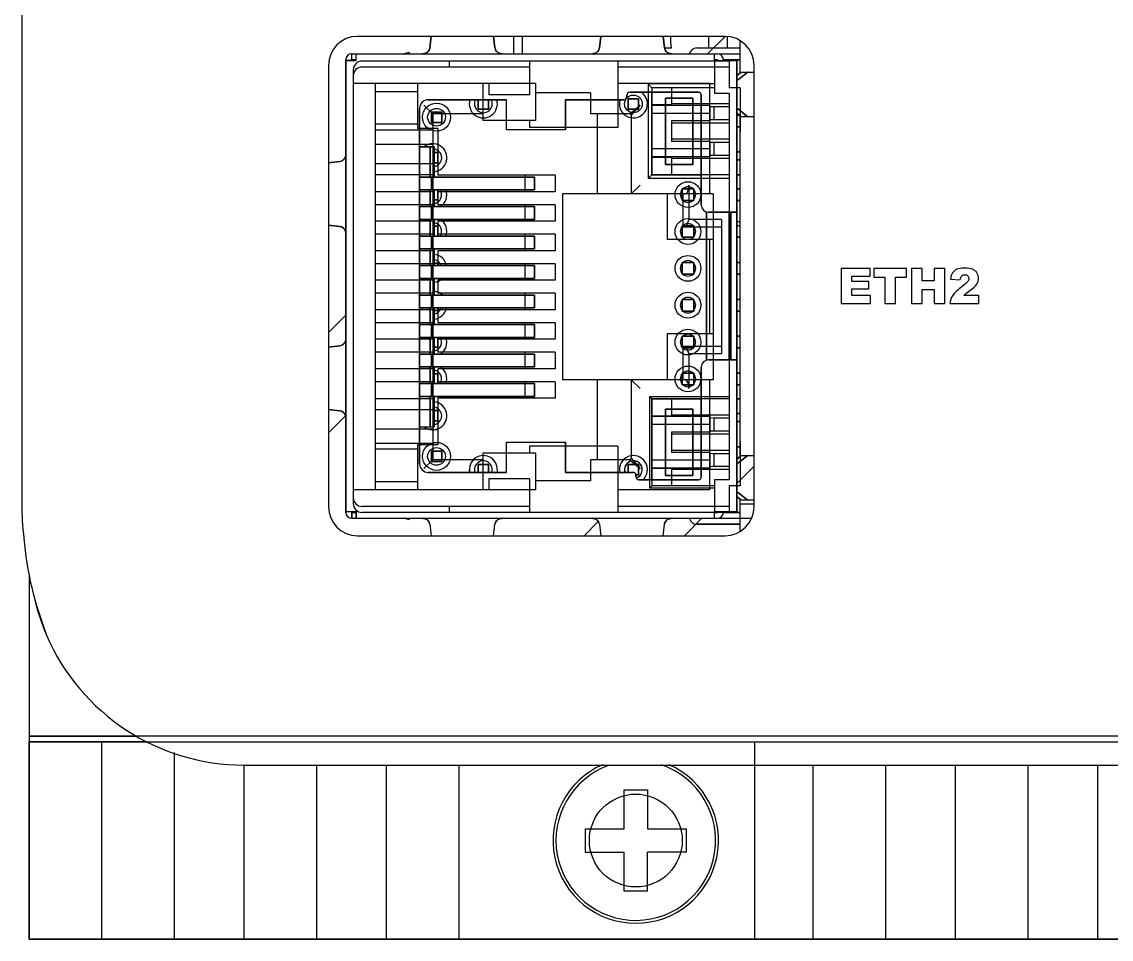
# Model space of a CAD drawing. Header units: inches. Extents: x 0 to 81, y 0 to 130.
# Drawn here: x -0.25 to 37.28, y 0 to 31.6 of the extents above; entities that cross this region are included whole.
import ezdxf

# ---------------------------------------------------------------- set-up
doc = ezdxf.new("R2010")
doc.units = ezdxf.units.IN
doc.header["$LTSCALE"] = 1.21
doc.header["$MEASUREMENT"] = 0
doc.layers.get('0').update_dxf_attribs({"linetype": 'CONTINUOUS'})

msp = doc.modelspace()

# ---------------------------------------------------------------- linework, layer by layer
at = {"linetype": 'Continuous'}
for p, q in [((-0.25, 117.3), (-0.25, 15)), ((23.974, 31.102), (11.312, 31.102)), ((13.804, 30.706), (13.853, 31.103)), ((13.853, 31.103), (13.804, 30.706)), ((15.997, 31.103), (16.046, 30.706)), ((16.046, 30.706), (15.997, 31.103)), ((16.7, 30.502), (16.7, 31.102)), ((17, 30.502), (17, 31.102)), ((19.646, 30.706), (19.695, 31.103)), ((19.695, 31.103), (19.646, 30.706)), ((21.839, 31.103), (21.888, 30.706)), ((21.888, 30.706), (21.839, 31.103)), ((23.374, 30.502), (23.974, 31.102)), ((23.4, 31.1), (23.4, 30.705)), ((24.05, 31.09), (24.05, 30.705)), ((24.5, 29.852), (24.5, 30.942)), ((11.115, 30.273), (11.115, 30.502)), ((11.115, 30.273), (11.115, 30.502)), ((11.115, 30.502), (23.713, 30.502)), ((11.115, 30.502), (23.713, 30.502)), ((11.262, 30.273), (11.262, 30.502)), ((11.262, 30.273), (11.262, 30.502)), ((13.09, 30.548), (12.918, 30.502)), ((12.918, 30.502), (13.09, 30.548)), ((13.09, 30.548), (13.102, 30.502)), ((13.102, 30.502), (13.09, 30.548)), ((13.747, 30.586), (13.781, 30.632)), ((13.781, 30.632), (13.747, 30.586)), ((13.788, 30.646), (13.804, 30.706)), ((13.804, 30.706), (13.788, 30.646)), ((16.046, 30.706), (16.062, 30.647)), ((16.103, 30.586), (16.069, 30.632)), ((16.07, 30.632), (16.103, 30.586)), ((19.589, 30.586), (19.623, 30.632)), ((19.623, 30.632), (19.589, 30.586)), ((19.63, 30.646), (19.646, 30.706)), ((19.646, 30.706), (19.63, 30.646)), ((21.888, 30.706), (21.904, 30.647)), ((22.114, 30.7), (21.89, 30.7)), ((21.945, 30.586), (21.911, 30.632)), ((21.912, 30.632), (21.945, 30.586)), ((22.997, 30.705), (24.5, 30.705)), ((22.997, 30.705), (24.5, 30.705)), ((23.612, 30.273), (23.612, 30.502)), ((23.612, 30.273), (23.612, 30.502)), ((23.759, 30.502), (24.5, 30.502)), ((23.759, 30.502), (24.5, 30.502)), ((10.312, 30.102), (10.312, 14.9)), ((10.912, 30.299), (10.912, 14.703)), ((10.912, 14.703), (10.912, 30.299)), ((11.262, 30.273), (10.912, 30.273)), ((10.912, 30.273), (11.262, 30.273)), ((11.262, 30.299), (11.115, 30.299)), ((11.115, 30.299), (11.262, 30.299)), ((11.222, 30.273), (11.224, 30.299)), ((11.224, 30.299), (11.222, 30.273)), ((11.23, 30.286), (11.222, 30.273)), ((24.119, 30.249), (11.47, 30.249)), ((17.236, 30.046), (11.47, 30.046)), ((14.467, 30.249), (14.467, 30.046)), ((17.236, 30.249), (17.236, 29.093)), ((20.284, 30.249), (20.284, 27.963)), ((24.119, 30.046), (20.284, 30.046)), ((23.611, 30.249), (23.611, 29.131)), ((23.713, 30.299), (23.612, 30.299)), ((23.612, 30.299), (23.713, 30.299)), ((23.612, 30.273), (24.374, 30.273)), ((23.612, 30.273), (24.374, 30.273)), ((23.713, 30.299), (23.713, 30.273)), ((23.713, 30.273), (23.713, 30.299)), ((23.917, 30.299), (23.917, 30.273)), ((23.917, 30.273), (23.917, 30.299)), ((24.5, 30.299), (23.917, 30.299)), ((23.917, 30.299), (24.5, 30.299)), ((24.05, 30.299), (24.05, 30.273)), ((24.119, 30.249), (24.119, 29.334)), ((24.374, 30.273), (24.374, 14.729)), ((24.374, 14.729), (24.374, 30.273)), ((24.974, 14.9), (24.974, 30.102)), ((11.165, 29.944), (11.165, 15.009)), ((24.504, 29.852), (24.374, 29.75)), ((24.374, 29.75), (24.504, 29.852)), ((24.381, 29.637), (24.377, 29.651)), ((24.728, 29.852), (24.432, 29.621)), ((24.432, 29.621), (24.728, 29.852)), ((24.545, 29.867), (24.96, 29.867)), ((24.545, 29.867), (24.96, 29.867)), ((17.439, 29.474), (11.165, 29.474)), ((11.927, 29.474), (11.927, 15.479)), ((13.375, 29.474), (13.375, 27.925)), ((15.635, 29.474), (15.635, 28.204)), ((15.839, 29.474), (15.839, 29.093)), ((17.439, 29.474), (17.439, 28.204)), ((23.433, 29.474), (20.284, 29.474)), ((21.321, 29.462), (21.321, 26.211)), ((21.321, 29.462), (21.448, 29.335)), ((23.611, 29.462), (21.321, 29.462)), ((21.448, 29.335), (21.448, 26.338)), ((23.611, 29.335), (21.448, 29.335)), ((22.134, 29.335), (22.134, 28.74)), ((23.433, 29.474), (23.433, 25.677)), ((24.5, 29.334), (24.119, 29.334)), ((24.393, 29.62), (24.381, 29.637)), ((24.393, 29.621), (24.432, 29.621)), ((24.406, 29.614), (24.393, 29.62)), ((24.393, 29.62), (24.406, 29.614)), ((24.412, 29.613), (24.406, 29.614)), ((24.406, 29.614), (24.412, 29.613)), ((24.432, 29.621), (24.412, 29.613)), ((24.412, 29.613), (24.419, 29.614)), ((24.419, 29.614), (24.432, 29.621)), ((24.5, 29.334), (24.5, 27.81)), ((13.375, 29.195), (11.927, 29.195)), ((16.449, 28.921), (13.752, 28.921)), ((13.752, 28.921), (16.449, 28.921)), ((15.47, 28.921), (15.47, 28.598)), ((15.47, 28.598), (15.47, 28.921)), ((15.826, 28.921), (15.826, 28.598)), ((15.826, 28.598), (15.826, 28.921)), ((17.236, 29.093), (15.839, 29.093)), ((16.449, 27.883), (16.449, 28.921)), ((16.449, 27.883), (16.449, 28.921)), ((19.344, 29.157), (17.439, 29.157)), ((18.481, 28.921), (18.481, 27.883)), ((18.481, 27.883), (18.481, 28.921)), ((20.489, 28.921), (18.481, 28.921)), ((18.481, 28.921), (20.489, 28.921)), ((19.344, 29.157), (19.344, 28.433)), ((20.589, 29.075), (20.589, 29.021)), ((20.589, 29.021), (20.589, 29.075)), ((20.639, 28.953), (20.639, 28.598)), ((20.639, 28.598), (20.639, 28.953)), ((20.995, 28.953), (20.639, 28.953)), ((20.639, 28.953), (20.995, 28.953)), ((23.055, 29.175), (20.689, 29.175)), ((20.689, 29.175), (23.055, 29.175)), ((20.995, 28.953), (20.995, 28.598)), ((20.995, 28.598), (20.995, 28.953)), ((21.448, 29.175), (21.448, 26.336)), ((21.448, 26.336), (21.448, 29.175)), ((21.928, 28.979), (21.928, 26.693)), ((21.928, 26.693), (21.928, 28.979)), ((22.868, 28.979), (21.928, 28.979)), ((21.928, 28.979), (22.868, 28.979)), ((22.868, 28.979), (22.868, 26.693)), ((22.868, 26.693), (22.868, 28.979)), ((23.155, 29.075), (23.155, 25.295)), ((23.155, 25.295), (23.155, 29.075)), ((24.119, 29.131), (23.611, 29.131)), ((24.119, 29.131), (24.119, 15.822)), ((13.452, 28.621), (13.452, 16.381)), ((13.452, 16.381), (13.452, 28.621)), ((13.603, 28.737), (13.908, 28.433)), ((13.908, 28.433), (13.603, 28.737)), ((15.826, 28.598), (15.47, 28.598)), ((15.47, 28.598), (15.826, 28.598)), ((20.995, 28.598), (20.639, 28.598)), ((20.639, 28.598), (20.995, 28.598)), ((20.69, 28.433), (21.046, 28.737)), ((20.741, 28.382), (21.046, 28.737)), ((20.741, 28.382), (21.046, 28.737)), ((22.134, 28.74), (21.448, 28.74)), ((23.455, 28.726), (21.448, 28.726)), ((24.119, 28.776), (22.134, 28.776)), ((23.455, 28.726), (23.455, 28.191)), ((23.582, 28.671), (23.455, 28.676)), ((23.582, 28.671), (23.582, 28.226)), ((24.119, 28.671), (23.582, 28.671)), ((24.379, 28.566), (24.377, 28.559)), ((24.393, 28.59), (24.379, 28.569)), ((24.393, 28.59), (24.406, 28.596)), ((24.406, 28.596), (24.393, 28.59)), ((24.432, 28.589), (24.393, 28.589)), ((24.406, 28.596), (24.412, 28.597)), ((24.412, 28.597), (24.406, 28.596)), ((24.412, 28.597), (24.419, 28.596)), ((24.432, 28.589), (24.412, 28.597)), ((24.419, 28.596), (24.432, 28.589)), ((24.728, 28.358), (24.432, 28.589)), ((24.432, 28.589), (24.728, 28.358)), ((13.857, 28.496), (13.857, 28.141)), ((13.857, 28.141), (13.857, 28.496)), ((14.213, 28.496), (13.857, 28.496)), ((13.857, 28.496), (14.213, 28.496)), ((13.908, 28.433), (13.908, 16.52)), ((15.635, 28.433), (13.908, 28.433)), ((14.213, 28.496), (14.213, 28.141)), ((14.213, 28.141), (14.213, 28.496)), ((17.439, 28.204), (15.635, 28.204)), ((17.236, 28.204), (17.236, 27.963)), ((20.69, 28.433), (19.344, 28.433)), ((19.572, 28.433), (19.572, 25.677)), ((20.739, 28.395), (20.734, 28.407)), ((20.741, 28.382), (20.741, 25.677)), ((23.455, 28.449), (21.448, 28.449)), ((22.134, 28.191), (22.134, 27.482)), ((23.455, 28.191), (22.134, 28.191)), ((23.582, 28.226), (23.455, 28.222)), ((24.119, 28.226), (23.582, 28.226)), ((24.374, 28.46), (24.504, 28.358)), ((24.504, 28.358), (24.374, 28.46)), ((24.374, 28.393), (24.46, 28.393)), ((24.462, 28.391), (24.374, 28.391)), ((24.5, 16.644), (24.5, 28.343)), ((24.545, 28.343), (24.96, 28.343)), ((24.545, 28.343), (24.96, 28.343)), ((13.375, 28.075), (11.927, 28.075)), ((13.908, 27.876), (11.927, 27.876)), ((14.086, 27.925), (13.375, 27.925)), ((14.213, 28.141), (13.857, 28.141)), ((13.857, 28.141), (14.213, 28.141)), ((14.086, 27.925), (14.086, 26.318)), ((18.481, 27.883), (16.449, 27.883)), ((18.481, 27.883), (16.449, 27.883)), ((20.284, 27.963), (17.236, 27.963)), ((24.119, 28.116), (22.134, 28.116)), ((24.5, 27.991), (24.374, 27.991)), ((24.374, 27.991), (24.5, 27.991)), ((24.119, 27.557), (22.134, 27.557)), ((23.455, 27.482), (22.134, 27.482)), ((23.455, 27.482), (23.455, 26.947)), ((23.582, 27.446), (23.455, 27.451)), ((23.582, 27.446), (23.582, 27.002)), ((24.119, 27.446), (23.582, 27.446)), ((13.908, 27.379), (11.927, 27.379)), ((13.959, 27.302), (13.452, 27.302)), ((13.452, 27.302), (13.959, 27.302)), ((13.812, 27.302), (13.812, 26.255)), ((13.812, 26.255), (13.812, 27.302)), ((13.959, 27.302), (13.959, 26.255)), ((13.959, 26.255), (13.959, 27.302)), ((14.086, 27.099), (13.959, 27.099)), ((13.959, 27.099), (14.086, 27.099)), ((14.086, 27.099), (14.086, 26.744)), ((14.086, 26.744), (14.086, 27.099)), ((23.455, 27.224), (21.448, 27.224)), ((24.374, 27.123), (24.5, 27.123)), ((24.5, 27.121), (24.374, 27.121)), ((10.305, 26.748), (10.708, 26.797)), ((10.708, 26.797), (10.767, 26.813)), ((10.782, 26.821), (10.828, 26.854)), ((10.828, 26.854), (10.782, 26.82)), ((13.908, 26.713), (11.927, 26.713)), ((14.086, 26.744), (13.959, 26.744)), ((13.959, 26.744), (14.086, 26.744)), ((23.455, 26.947), (21.448, 26.947)), ((22.134, 26.932), (21.448, 26.932)), ((22.868, 26.693), (21.928, 26.693)), ((21.928, 26.693), (22.868, 26.693)), ((22.134, 26.932), (22.134, 26.338)), ((24.119, 26.897), (22.134, 26.897)), ((23.582, 27.002), (23.455, 26.997)), ((24.119, 27.002), (23.582, 27.002)), ((24.5, 26.844), (24.374, 26.844)), ((24.374, 26.844), (24.5, 26.844)), ((13.908, 26.332), (11.927, 26.332)), ((18.125, 26.318), (14.086, 26.318)), ((17.083, 26.318), (17.083, 25.747)), ((18.125, 26.318), (18.125, 25.747)), ((21.448, 26.338), (21.321, 26.211)), ((24.119, 26.338), (21.448, 26.338)), ((23.155, 26.336), (21.448, 26.336)), ((21.448, 26.336), (23.155, 26.336)), ((24.5, 26.336), (24.374, 26.336)), ((24.374, 26.336), (24.5, 26.336)), ((13.857, 26.255), (13.452, 26.255)), ((13.452, 26.255), (17.415, 26.255)), ((13.857, 26.255), (13.857, 25.81)), ((13.857, 25.81), (13.857, 26.255)), ((17.415, 26.255), (13.86, 26.255)), ((17.415, 26.255), (17.415, 25.81)), ((17.415, 25.81), (17.415, 26.255)), ((21.046, 25.982), (20.741, 25.677)), ((20.741, 25.677), (21.046, 25.982)), ((24.119, 26.211), (21.321, 26.211)), ((22.724, 25.982), (22.724, 24.788)), ((13.908, 25.747), (11.927, 25.747)), ((13.857, 25.81), (13.452, 25.81)), ((13.452, 25.81), (17.415, 25.81)), ((13.812, 25.81), (13.812, 25.239)), ((13.812, 25.239), (13.812, 25.81)), ((17.415, 25.81), (13.86, 25.81)), ((13.959, 25.81), (13.959, 25.239)), ((13.959, 25.239), (13.959, 25.81)), ((14.086, 25.81), (14.086, 25.474)), ((14.086, 25.474), (14.086, 25.81)), ((14.086, 25.747), (14.086, 25.302)), ((18.125, 25.747), (14.086, 25.747)), ((18.379, 25.677), (18.379, 19.276)), ((23.56, 25.677), (18.379, 25.677)), ((21.985, 25.677), (21.985, 24.102)), ((22.497, 25.851), (22.497, 25.451)), ((22.497, 25.451), (22.497, 25.851)), ((22.897, 25.851), (22.497, 25.851)), ((22.497, 25.851), (22.897, 25.851)), ((22.519, 25.677), (22.519, 24.534)), ((22.897, 25.851), (22.897, 25.451)), ((22.897, 25.451), (22.897, 25.851)), ((23.56, 25.677), (23.56, 19.276)), ((24.374, 25.853), (24.5, 25.853)), ((24.5, 25.851), (24.374, 25.851)), ((13.908, 25.302), (11.927, 25.302)), ((13.857, 25.239), (13.452, 25.239)), ((13.452, 25.239), (17.415, 25.239)), ((13.857, 25.239), (13.857, 24.794)), ((13.857, 24.794), (13.857, 25.239)), ((17.415, 25.239), (13.86, 25.239)), ((14.086, 25.474), (13.959, 25.474)), ((13.959, 25.474), (14.086, 25.474)), ((18.125, 25.302), (14.086, 25.302)), ((17.083, 25.302), (17.083, 24.731)), ((17.415, 25.239), (17.415, 24.794)), ((17.415, 24.794), (17.415, 25.239)), ((18.125, 25.302), (18.125, 24.731)), ((22.897, 25.451), (22.497, 25.451)), ((22.497, 25.451), (22.897, 25.451)), ((24.5, 25.451), (24.374, 25.451)), ((24.374, 25.451), (24.5, 25.451)), ((13.857, 24.794), (13.452, 24.794)), ((13.452, 24.794), (17.415, 24.794)), ((13.812, 24.794), (13.812, 24.223)), ((13.812, 24.223), (13.812, 24.794)), ((17.415, 24.794), (13.86, 24.794)), ((13.959, 24.794), (13.959, 24.223)), ((13.959, 24.223), (13.959, 24.794)), ((22.724, 24.788), (22.621, 24.534)), ((23.852, 24.788), (22.724, 24.788)), ((23.332, 25.053), (23.332, 19.949)), ((23.332, 19.949), (23.332, 25.053)), ((24.374, 25.041), (23.409, 25.041)), ((23.409, 25.041), (24.374, 25.041)), ((23.852, 24.788), (23.852, 20.165)), ((24.119, 25.041), (24.119, 19.961)), ((24.119, 19.961), (24.119, 25.041)), ((24.171, 25.041), (24.171, 19.961)), ((24.171, 19.961), (24.171, 25.041)), ((10.708, 24.555), (10.305, 24.604)), ((10.767, 24.539), (10.708, 24.555)), ((10.708, 24.555), (10.767, 24.539)), ((10.828, 24.498), (10.781, 24.532)), ((10.782, 24.532), (10.828, 24.498)), ((13.908, 24.731), (11.927, 24.731)), ((14.086, 24.559), (13.959, 24.559)), ((13.959, 24.559), (14.086, 24.559)), ((14.086, 24.731), (14.086, 24.286)), ((18.125, 24.731), (14.086, 24.731)), ((14.086, 24.559), (14.086, 24.223)), ((14.086, 24.223), (14.086, 24.559)), ((22.497, 24.581), (22.497, 24.181)), ((22.497, 24.181), (22.497, 24.581)), ((22.897, 24.581), (22.497, 24.581)), ((22.497, 24.581), (22.897, 24.581)), ((23.852, 24.534), (22.519, 24.534)), ((22.897, 24.581), (22.897, 24.181)), ((22.897, 24.181), (22.897, 24.581)), ((24.171, 24.71), (24.119, 24.71)), ((24.119, 24.583), (24.171, 24.583)), ((24.171, 24.581), (24.119, 24.581)), ((24.5, 24.71), (24.374, 24.71)), ((24.374, 24.583), (24.5, 24.583)), ((24.5, 24.581), (24.374, 24.581)), ((13.908, 24.286), (11.927, 24.286)), ((13.857, 24.223), (13.452, 24.223)), ((13.452, 24.223), (17.415, 24.223)), ((13.857, 24.223), (13.857, 23.778)), ((13.857, 23.778), (13.857, 24.223)), ((17.415, 24.223), (13.86, 24.223)), ((18.125, 24.286), (14.086, 24.286)), ((17.083, 24.286), (17.083, 23.715)), ((17.415, 24.223), (17.415, 23.778)), ((17.415, 23.778), (17.415, 24.223)), ((18.125, 24.286), (18.125, 23.715)), ((23.56, 24.102), (21.985, 24.102)), ((22.897, 24.181), (22.497, 24.181)), ((22.497, 24.181), (22.897, 24.181)), ((23.433, 24.102), (23.433, 20.851)), ((24.171, 24.181), (24.119, 24.181)), ((24.119, 24.181), (24.171, 24.181)), ((24.5, 24.181), (24.374, 24.181)), ((24.374, 24.181), (24.5, 24.181)), ((13.908, 23.715), (11.927, 23.715)), ((13.857, 23.778), (13.452, 23.778)), ((13.452, 23.778), (17.415, 23.778)), ((13.812, 23.778), (13.812, 23.207)), ((13.812, 23.207), (13.812, 23.778)), ((17.415, 23.778), (13.86, 23.778)), ((13.959, 23.778), (13.959, 23.207)), ((13.959, 23.207), (13.959, 23.778)), ((14.086, 23.715), (14.086, 23.27)), ((18.125, 23.715), (14.086, 23.715)), ((13.908, 23.27), (11.927, 23.27)), ((14.086, 23.289), (13.959, 23.289)), ((13.959, 23.289), (14.086, 23.289)), ((14.086, 23.289), (14.086, 23.207)), ((14.086, 23.207), (14.086, 23.289)), ((18.125, 23.27), (14.086, 23.27)), ((17.083, 23.27), (17.083, 22.699)), ((18.125, 23.27), (18.125, 22.699)), ((22.497, 23.311), (22.497, 22.911)), ((22.497, 22.911), (22.497, 23.311)), ((22.897, 23.311), (22.497, 23.311)), ((22.497, 23.311), (22.897, 23.311)), ((22.897, 23.311), (22.897, 22.911)), ((22.897, 22.911), (22.897, 23.311)), ((24.119, 23.313), (24.171, 23.313)), ((24.171, 23.311), (24.119, 23.311)), ((24.374, 23.313), (24.5, 23.313)), ((24.5, 23.311), (24.374, 23.311)), ((13.857, 23.207), (13.452, 23.207)), ((13.452, 23.207), (17.415, 23.207)), ((13.857, 23.207), (13.857, 22.762)), ((13.857, 22.762), (13.857, 23.207)), ((17.415, 23.207), (13.86, 23.207)), ((17.415, 23.207), (17.415, 22.762)), ((17.415, 22.762), (17.415, 23.207)), ((22.897, 22.911), (22.497, 22.911)), ((22.497, 22.911), (22.897, 22.911)), ((24.171, 22.911), (24.119, 22.911)), ((24.119, 22.911), (24.171, 22.911)), ((24.5, 22.911), (24.374, 22.911)), ((24.374, 22.911), (24.5, 22.911)), ((27.974, 23.101), (27.974, 21.901)), ((28.968, 23.101), (27.974, 23.101)), ((28.968, 22.845), (28.968, 23.101)), ((29.101, 23.101), (29.101, 22.805)), ((30.228, 23.101), (29.101, 23.101)), ((30.228, 22.805), (30.228, 23.101)), ((30.398, 23.101), (30.398, 21.901)), ((30.769, 23.101), (30.398, 23.101)), ((30.769, 22.681), (30.769, 23.101)), ((31.174, 23.101), (31.174, 22.681)), ((31.546, 23.101), (31.174, 23.101)), ((31.546, 21.901), (31.546, 23.101)), ((13.908, 22.699), (11.927, 22.699)), ((13.857, 22.762), (13.452, 22.762)), ((13.452, 22.762), (17.415, 22.762)), ((13.812, 22.762), (13.812, 22.191)), ((13.812, 22.191), (13.812, 22.762)), ((17.415, 22.762), (13.86, 22.762)), ((13.959, 22.762), (13.959, 22.191)), ((13.959, 22.191), (13.959, 22.762)), ((14.086, 22.699), (14.086, 22.254)), ((18.125, 22.699), (14.086, 22.699)), ((28.346, 22.654), (28.346, 22.845)), ((28.346, 22.845), (28.968, 22.845)), ((28.923, 22.654), (28.346, 22.654)), ((28.923, 22.409), (28.923, 22.654)), ((29.101, 22.805), (29.479, 22.805)), ((29.479, 22.805), (29.479, 21.901)), ((29.85, 21.901), (29.85, 22.805)), ((29.85, 22.805), (30.228, 22.805)), ((31.174, 22.681), (30.769, 22.681)), ((31.739, 22.738), (32.072, 22.711)), ((13.908, 22.254), (11.927, 22.254)), ((13.857, 22.191), (13.452, 22.191)), ((13.452, 22.191), (17.415, 22.191)), ((13.857, 22.191), (13.857, 21.746)), ((13.857, 21.746), (13.857, 22.191)), ((17.415, 22.191), (13.86, 22.191)), ((18.125, 22.254), (14.086, 22.254)), ((17.083, 22.254), (17.083, 21.683)), ((17.415, 22.191), (17.415, 21.746)), ((17.415, 21.746), (17.415, 22.191)), ((18.125, 22.254), (18.125, 21.683)), ((28.346, 22.173), (28.346, 22.409)), ((28.346, 22.409), (28.923, 22.409)), ((28.986, 22.173), (28.346, 22.173)), ((28.986, 21.901), (28.986, 22.173)), ((30.769, 21.901), (30.769, 22.386)), ((30.769, 22.386), (31.174, 22.386)), ((31.174, 22.386), (31.174, 21.901)), ((32.194, 22.173), (32.273, 22.245)), ((32.714, 22.173), (32.194, 22.173)), ((32.273, 22.245), (32.408, 22.343)), ((32.714, 21.901), (32.714, 22.173)), ((22.497, 22.041), (22.497, 21.641)), ((22.497, 21.641), (22.497, 22.041)), ((22.897, 22.041), (22.497, 22.041)), ((22.497, 22.041), (22.897, 22.041)), ((22.897, 22.041), (22.897, 21.641)), ((22.897, 21.641), (22.897, 22.041)), ((24.119, 22.043), (24.171, 22.043)), ((24.171, 22.041), (24.119, 22.041)), ((24.374, 22.043), (24.5, 22.043)), ((24.5, 22.041), (24.374, 22.041)), ((27.974, 21.901), (28.986, 21.901)), ((29.479, 21.901), (29.85, 21.901)), ((30.398, 21.901), (30.769, 21.901)), ((31.174, 21.901), (31.546, 21.901)), ((31.714, 21.901), (32.714, 21.901)), ((10.312, 20.901), (10.912, 21.501)), ((13.908, 21.683), (11.927, 21.683)), ((13.857, 21.746), (13.452, 21.746)), ((13.452, 21.746), (17.415, 21.746)), ((13.812, 21.746), (13.812, 21.175)), ((13.812, 21.175), (13.812, 21.746)), ((17.415, 21.746), (13.86, 21.746)), ((13.959, 21.746), (13.959, 21.175)), ((13.959, 21.175), (13.959, 21.746)), ((14.086, 21.664), (13.959, 21.664)), ((13.959, 21.664), (14.086, 21.664)), ((14.086, 21.746), (14.086, 21.664)), ((14.086, 21.664), (14.086, 21.746)), ((14.086, 21.683), (14.086, 21.238)), ((18.125, 21.683), (14.086, 21.683)), ((22.897, 21.641), (22.497, 21.641)), ((22.497, 21.641), (22.897, 21.641)), ((24.171, 21.641), (24.119, 21.641)), ((24.119, 21.641), (24.171, 21.641)), ((24.5, 21.641), (24.374, 21.641)), ((24.374, 21.641), (24.5, 21.641)), ((13.908, 21.238), (11.927, 21.238)), ((13.857, 21.175), (13.452, 21.175)), ((13.452, 21.175), (17.415, 21.175)), ((13.857, 21.175), (13.857, 20.73)), ((13.857, 20.73), (13.857, 21.175)), ((17.415, 21.175), (13.86, 21.175)), ((18.125, 21.238), (14.086, 21.238)), ((17.083, 21.238), (17.083, 20.667)), ((17.415, 21.175), (17.415, 20.73)), ((17.415, 20.73), (17.415, 21.175)), ((18.125, 21.238), (18.125, 20.667)), ((13.908, 20.667), (11.927, 20.667)), ((13.857, 20.73), (13.452, 20.73)), ((13.452, 20.73), (17.415, 20.73)), ((13.812, 20.73), (13.812, 20.159)), ((13.812, 20.159), (13.812, 20.73)), ((17.415, 20.73), (13.86, 20.73)), ((13.959, 20.73), (13.959, 20.159)), ((13.959, 20.159), (13.959, 20.73)), ((14.086, 20.73), (14.086, 20.394)), ((14.086, 20.394), (14.086, 20.73)), ((14.086, 20.667), (14.086, 20.222)), ((18.125, 20.667), (14.086, 20.667)), ((21.985, 20.851), (21.985, 19.276)), ((23.56, 20.851), (21.985, 20.851)), ((22.497, 20.771), (22.497, 20.371)), ((22.497, 20.371), (22.497, 20.771)), ((22.897, 20.771), (22.497, 20.771)), ((22.497, 20.771), (22.897, 20.771)), ((22.897, 20.771), (22.897, 20.371)), ((22.897, 20.371), (22.897, 20.771)), ((24.119, 20.773), (24.171, 20.773)), ((24.171, 20.771), (24.119, 20.771)), ((24.374, 20.773), (24.5, 20.773)), ((24.5, 20.771), (24.374, 20.771)), ((10.305, 20.398), (10.708, 20.447)), ((10.708, 20.447), (10.767, 20.463)), ((10.782, 20.471), (10.828, 20.504)), ((10.828, 20.504), (10.782, 20.47)), ((14.086, 20.394), (13.959, 20.394)), ((13.959, 20.394), (14.086, 20.394)), ((22.897, 20.371), (22.497, 20.371)), ((22.497, 20.371), (22.897, 20.371)), ((22.519, 20.419), (22.519, 19.276)), ((23.852, 20.419), (22.519, 20.419)), ((22.621, 20.419), (22.724, 20.165)), ((24.171, 20.371), (24.119, 20.371)), ((24.119, 20.371), (24.171, 20.371)), ((24.5, 20.371), (24.374, 20.371)), ((24.374, 20.371), (24.5, 20.371)), ((13.908, 20.222), (11.927, 20.222)), ((13.857, 20.159), (13.452, 20.159)), ((13.452, 20.159), (17.415, 20.159)), ((13.857, 20.159), (13.857, 19.714)), ((13.857, 19.714), (13.857, 20.159)), ((17.415, 20.159), (13.86, 20.159)), ((18.125, 20.222), (14.086, 20.222)), ((17.083, 20.222), (17.083, 19.651)), ((17.415, 20.159), (17.415, 19.714)), ((17.415, 19.714), (17.415, 20.159)), ((18.125, 20.222), (18.125, 19.651)), ((22.724, 20.165), (22.724, 18.971)), ((23.852, 20.165), (22.724, 20.165)), ((24.374, 19.961), (23.409, 19.961)), ((23.409, 19.961), (24.374, 19.961)), ((13.908, 19.651), (11.927, 19.651)), ((13.857, 19.714), (13.452, 19.714)), ((13.452, 19.714), (17.415, 19.714)), ((13.812, 19.714), (13.812, 19.143)), ((13.812, 19.143), (13.812, 19.714)), ((17.415, 19.714), (13.86, 19.714)), ((13.959, 19.714), (13.959, 19.143)), ((13.959, 19.143), (13.959, 19.714)), ((14.086, 19.651), (14.086, 19.206)), ((18.125, 19.651), (14.086, 19.651)), ((23.155, 19.707), (23.155, 15.927)), ((23.155, 15.927), (23.155, 19.707)), ((13.908, 19.206), (11.927, 19.206)), ((13.857, 19.143), (13.452, 19.143)), ((13.452, 19.143), (17.415, 19.143)), ((13.857, 19.143), (13.857, 18.698)), ((13.857, 18.698), (13.857, 19.143)), ((17.415, 19.143), (13.86, 19.143)), ((14.086, 19.479), (13.959, 19.479)), ((13.959, 19.479), (14.086, 19.479)), ((14.086, 19.479), (14.086, 19.143)), ((14.086, 19.143), (14.086, 19.479)), ((18.125, 19.206), (14.086, 19.206)), ((17.083, 19.206), (17.083, 18.635)), ((17.415, 19.143), (17.415, 18.698)), ((17.415, 18.698), (17.415, 19.143)), ((18.125, 19.206), (18.125, 18.635)), ((23.56, 19.276), (18.379, 19.276)), ((19.572, 19.276), (19.572, 16.52)), ((20.741, 19.276), (20.741, 16.571)), ((21.046, 18.971), (20.741, 19.276)), ((20.741, 19.276), (21.046, 18.971)), ((22.497, 19.501), (22.497, 19.101)), ((22.497, 19.101), (22.497, 19.501)), ((22.897, 19.501), (22.497, 19.501)), ((22.497, 19.501), (22.897, 19.501)), ((22.897, 19.501), (22.897, 19.101)), ((22.897, 19.101), (22.897, 19.501)), ((23.433, 19.276), (23.433, 15.479)), ((24.374, 19.503), (24.5, 19.503)), ((24.5, 19.501), (24.374, 19.501)), ((22.897, 19.101), (22.497, 19.101)), ((22.497, 19.101), (22.897, 19.101)), ((24.5, 19.101), (24.374, 19.101)), ((24.374, 19.101), (24.5, 19.101)), ((13.908, 18.62), (11.927, 18.62)), ((13.857, 18.698), (13.452, 18.698)), ((13.452, 18.698), (17.415, 18.698)), ((13.812, 18.698), (13.812, 17.65)), ((13.812, 17.65), (13.812, 18.698)), ((17.415, 18.698), (13.86, 18.698)), ((13.959, 18.698), (13.959, 17.65)), ((13.959, 17.65), (13.959, 18.698)), ((14.086, 18.635), (14.086, 17.028)), ((18.125, 18.635), (14.086, 18.635)), ((21.375, 18.688), (21.375, 15.544)), ((21.375, 18.688), (21.448, 18.615)), ((24.119, 18.688), (21.375, 18.688)), ((21.448, 18.616), (21.448, 15.827)), ((21.448, 15.827), (21.448, 18.616)), ((23.155, 18.616), (21.448, 18.616)), ((21.448, 18.616), (23.155, 18.616)), ((21.448, 18.615), (21.448, 15.618)), ((24.119, 18.615), (21.448, 18.615)), ((22.134, 18.615), (22.134, 18.02)), ((24.5, 18.616), (24.374, 18.616)), ((24.374, 18.616), (24.5, 18.616)), ((10.708, 18.205), (10.305, 18.254)), ((10.312, 17.44), (10.893, 18.021)), ((10.767, 18.189), (10.708, 18.205)), ((10.708, 18.205), (10.767, 18.189)), ((10.828, 18.148), (10.781, 18.182)), ((10.782, 18.182), (10.828, 18.148)), ((13.908, 18.239), (11.927, 18.239)), ((14.086, 18.209), (13.959, 18.209)), ((13.959, 18.209), (14.086, 18.209)), ((14.086, 18.209), (14.086, 17.854)), ((14.086, 17.854), (14.086, 18.209)), ((22.134, 18.02), (21.448, 18.02)), ((21.928, 18.259), (21.928, 15.973)), ((21.928, 15.973), (21.928, 18.259)), ((22.868, 18.259), (21.928, 18.259)), ((21.928, 18.259), (22.868, 18.259)), ((24.119, 18.056), (22.134, 18.056)), ((22.868, 18.259), (22.868, 15.973)), ((22.868, 15.973), (22.868, 18.259)), ((24.5, 18.108), (24.374, 18.108)), ((24.374, 18.108), (24.5, 18.108)), ((13.452, 17.65), (13.959, 17.65)), ((13.452, 17.65), (13.959, 17.65)), ((14.086, 17.854), (13.959, 17.854)), ((13.959, 17.854), (14.086, 17.854)), ((23.455, 18.006), (21.448, 18.006)), ((23.455, 17.729), (21.448, 17.729)), ((23.455, 18.006), (23.455, 17.471)), ((23.582, 17.951), (23.455, 17.956)), ((23.582, 17.951), (23.582, 17.506)), ((24.119, 17.951), (23.582, 17.951)), ((24.5, 17.831), (24.374, 17.831)), ((24.374, 17.831), (24.5, 17.831)), ((13.908, 17.574), (11.927, 17.574)), ((22.134, 17.471), (22.134, 16.762)), ((23.455, 17.471), (22.134, 17.471)), ((24.119, 17.396), (22.134, 17.396)), ((23.582, 17.506), (23.455, 17.502)), ((24.119, 17.506), (23.582, 17.506)), ((13.908, 17.077), (11.927, 17.077)), ((13.375, 17.028), (13.375, 15.479)), ((14.086, 17.028), (13.375, 17.028)), ((16.449, 16.081), (16.449, 17.119)), ((16.449, 16.081), (16.449, 17.119)), ((16.449, 17.119), (18.481, 17.119)), ((16.449, 17.119), (18.481, 17.119)), ((17.236, 16.99), (17.236, 16.749)), ((20.284, 16.99), (17.236, 16.99)), ((18.481, 17.119), (18.481, 16.081)), ((18.481, 16.081), (18.481, 17.119)), ((20.284, 16.99), (20.284, 14.704)), ((24.374, 16.963), (24.5, 16.963)), ((24.5, 16.961), (24.374, 16.961)), ((24.5, 17.142), (24.5, 15.618)), ((13.375, 16.878), (11.927, 16.878)), ((13.603, 16.215), (13.908, 16.52)), ((13.908, 16.52), (13.603, 16.215)), ((13.857, 16.812), (13.857, 16.457)), ((13.857, 16.457), (13.857, 16.812)), ((14.213, 16.812), (13.857, 16.812)), ((13.857, 16.812), (14.213, 16.812)), ((15.635, 16.52), (13.908, 16.52)), ((14.213, 16.812), (14.213, 16.457)), ((14.213, 16.457), (14.213, 16.812)), ((15.635, 16.749), (15.635, 15.479)), ((17.439, 16.749), (15.635, 16.749)), ((17.439, 16.749), (17.439, 15.479)), ((19.344, 16.52), (19.344, 15.796)), ((20.69, 16.52), (19.344, 16.52)), ((20.69, 16.52), (21.046, 16.215)), ((20.69, 16.52), (21.046, 16.215)), ((20.703, 16.522), (20.715, 16.527)), ((20.734, 16.546), (20.739, 16.558)), ((20.741, 16.571), (21.046, 16.215)), ((24.119, 16.837), (22.134, 16.837)), ((23.455, 16.762), (22.134, 16.762)), ((23.455, 16.762), (23.455, 16.227)), ((23.582, 16.726), (23.455, 16.731)), ((23.582, 16.726), (23.582, 16.282)), ((24.119, 16.726), (23.582, 16.726)), ((24.374, 16.542), (24.504, 16.644)), ((24.504, 16.644), (24.374, 16.542)), ((24.399, 16.561), (24.374, 16.561)), ((24.374, 16.561), (24.399, 16.561)), ((24.728, 16.644), (24.432, 16.413)), ((24.432, 16.413), (24.728, 16.644)), ((24.545, 16.659), (24.96, 16.659)), ((24.545, 16.659), (24.96, 16.659)), ((14.213, 16.457), (13.857, 16.457)), ((13.857, 16.457), (14.213, 16.457)), ((15.47, 16.355), (15.47, 16.081)), ((15.47, 16.081), (15.47, 16.355)), ((15.826, 16.355), (15.47, 16.355)), ((15.47, 16.355), (15.826, 16.355)), ((15.826, 16.355), (15.826, 16.081)), ((15.826, 16.081), (15.826, 16.355)), ((20.639, 16.355), (20.639, 16.081)), ((20.639, 16.081), (20.639, 16.355)), ((20.995, 16.355), (20.639, 16.355)), ((20.639, 16.355), (20.995, 16.355)), ((20.995, 16.355), (20.995, 15.999)), ((20.995, 15.999), (20.995, 16.355)), ((23.455, 16.504), (21.448, 16.504)), ((23.455, 16.227), (21.448, 16.227)), ((22.134, 16.212), (21.448, 16.212)), ((22.134, 16.212), (22.134, 15.618)), ((24.119, 16.177), (22.134, 16.177)), ((23.582, 16.282), (23.455, 16.277)), ((24.119, 16.282), (23.582, 16.282)), ((24.374, 15.697), (24.974, 16.297)), ((24.381, 16.429), (24.377, 16.443)), ((24.393, 16.412), (24.381, 16.429)), ((24.393, 16.413), (24.432, 16.413)), ((24.406, 16.406), (24.393, 16.412)), ((24.393, 16.412), (24.406, 16.406)), ((24.412, 16.405), (24.406, 16.406)), ((24.406, 16.406), (24.412, 16.405)), ((24.432, 16.413), (24.412, 16.405)), ((24.412, 16.405), (24.419, 16.406)), ((24.419, 16.406), (24.432, 16.413)), ((16.449, 16.081), (13.752, 16.081)), ((13.752, 16.081), (16.449, 16.081)), ((15.839, 15.86), (15.839, 15.479)), ((17.236, 15.86), (15.839, 15.86)), ((17.236, 15.86), (17.236, 14.704)), ((19.344, 15.796), (17.439, 15.796)), ((20.805, 16.081), (18.481, 16.081)), ((18.481, 16.081), (20.805, 16.081)), ((20.995, 15.999), (20.905, 15.999)), ((20.905, 15.999), (20.995, 15.999)), ((20.905, 15.981), (20.905, 15.927)), ((20.905, 15.927), (20.905, 15.981)), ((23.055, 15.827), (21.005, 15.827)), ((21.005, 15.827), (23.055, 15.827)), ((22.868, 15.973), (21.928, 15.973)), ((21.928, 15.973), (22.868, 15.973)), ((23.611, 15.822), (23.611, 14.704)), ((24.119, 15.822), (23.611, 15.822)), ((17.439, 15.479), (11.165, 15.479)), ((13.375, 15.758), (11.927, 15.758)), ((23.433, 15.479), (20.284, 15.479)), ((21.448, 15.618), (21.375, 15.544)), ((23.611, 15.544), (21.375, 15.544)), ((23.611, 15.618), (21.448, 15.618)), ((24.119, 15.618), (24.119, 14.704)), ((24.5, 15.618), (24.119, 15.618)), ((24.393, 15.382), (24.406, 15.388)), ((24.406, 15.388), (24.393, 15.382)), ((24.406, 15.388), (24.412, 15.389)), ((24.412, 15.389), (24.406, 15.388)), ((24.412, 15.389), (24.419, 15.388)), ((24.432, 15.381), (24.412, 15.389)), ((24.419, 15.388), (24.432, 15.381)), ((24.504, 15.15), (24.374, 15.252)), ((24.374, 15.252), (24.504, 15.15)), ((24.379, 15.358), (24.377, 15.351)), ((24.393, 15.382), (24.379, 15.361)), ((24.432, 15.381), (24.393, 15.381)), ((24.728, 15.15), (24.432, 15.381)), ((24.432, 15.381), (24.728, 15.15)), ((24.5, 14.06), (24.5, 15.135)), ((24.545, 15.135), (24.96, 15.135)), ((24.545, 15.135), (24.96, 15.135)), ((10.912, 14.729), (11.262, 14.729)), ((10.912, 14.729), (11.262, 14.729)), ((11.115, 14.729), (11.115, 14.5)), ((11.115, 14.5), (11.115, 14.729)), ((11.262, 14.703), (11.115, 14.703)), ((11.115, 14.703), (11.262, 14.703)), ((11.224, 14.701), (11.222, 14.729)), ((11.222, 14.729), (11.224, 14.701)), ((11.23, 14.716), (11.222, 14.729)), ((11.262, 14.729), (11.262, 14.5)), ((11.262, 14.5), (11.262, 14.729)), ((17.236, 14.907), (11.47, 14.907)), ((24.119, 14.704), (11.47, 14.704)), ((14.467, 14.907), (14.467, 14.704)), ((24.119, 14.907), (20.284, 14.907)), ((23.612, 14.5), (23.612, 14.729)), ((23.612, 14.5), (23.612, 14.729)), ((23.612, 14.729), (24.374, 14.729)), ((23.612, 14.729), (24.374, 14.729)), ((23.713, 14.703), (23.612, 14.703)), ((23.612, 14.703), (23.713, 14.703)), ((23.713, 14.729), (23.713, 14.703)), ((23.713, 14.703), (23.713, 14.729)), ((23.917, 14.729), (23.917, 14.703)), ((23.917, 14.703), (23.917, 14.729)), ((24.5, 14.703), (23.917, 14.703)), ((23.917, 14.703), (24.5, 14.703)), ((24.5, 15), (24.974, 15)), ((11.115, 14.5), (23.713, 14.5)), ((11.115, 14.5), (23.713, 14.5)), ((13.09, 14.454), (12.918, 14.5)), ((12.918, 14.5), (13.09, 14.454)), ((13.102, 14.5), (13.09, 14.454)), ((13.09, 14.454), (13.102, 14.5)), ((13.78, 14.37), (13.747, 14.416)), ((13.747, 14.416), (13.781, 14.37)), ((13.804, 14.296), (13.788, 14.355)), ((16.062, 14.356), (16.046, 14.296)), ((16.046, 14.296), (16.062, 14.356)), ((16.103, 14.416), (16.069, 14.37)), ((16.069, 14.37), (16.103, 14.416)), ((19.116, 13.9), (19.607, 14.391)), ((19.622, 14.37), (19.589, 14.416)), ((19.589, 14.416), (19.623, 14.37)), ((19.646, 14.296), (19.63, 14.355)), ((21.904, 14.356), (21.888, 14.296)), ((21.888, 14.296), (21.904, 14.356)), ((21.945, 14.416), (21.911, 14.37)), ((21.911, 14.37), (21.945, 14.416)), ((22.577, 13.9), (23.177, 14.5)), ((24.5, 14.297), (22.997, 14.297)), ((22.997, 14.297), (24.5, 14.297)), ((23.759, 14.5), (24.5, 14.5)), ((23.759, 14.5), (24.879, 14.5)), ((11.312, 13.9), (23.974, 13.9)), ((0, 12.573), (0, 7)), ((0, 7), (0, 0)), ((81, 7), (0, 7)), ((0, 7), (3.673, 7)), ((0, 0), (0, 6.8)), ((4.06, 6.8), (0, 6.8)), ((0, 6.8), (81, 6.8)), ((2.5, 6.8), (2.5, 0)), ((4.06, 6.8), (2.5, 6.8)), ((25, 0), (25, 6.8)), ((5, 6.431), (5, 0)), ((7.4, 6), (7.4, 0)), ((7.4, 6), (81.25, 6)), ((9.9, 6), (9.9, 0)), ((12.3, 6), (12.3, 0)), ((14.8, 6), (14.8, 0)), ((27, 6), (27, 0)), ((29.5, 6), (29.5, 0)), ((31.9, 6), (31.9, 0)), ((34.4, 6), (34.4, 0)), ((36.8, 6), (36.8, 0)), ((20.5, 3.8), (20.5, 5.15)), ((20.5, 5.15), (21.3, 5.15)), ((21.3, 5.15), (21.3, 3.8)), ((19.15, 3.8), (19.15, 3)), ((19.15, 3.8), (20.5, 3.8)), ((21.3, 3.8), (22.65, 3.8)), ((22.65, 3), (22.65, 3.8)), ((19.15, 3), (20.5, 3)), ((20.5, 1.65), (20.5, 3)), ((21.3, 1.65), (21.3, 3)), ((22.65, 3), (21.3, 3)), ((21.3, 1.65), (20.5, 1.65)), ((81, 0), (0, 0)), ((0, 0), (14.8, 0)), ((14.8, 0), (34.4, 0)), ((34.4, 0), (81, 0))]:
    msp.add_line(p, q, dxfattribs=at)
for points in [[(20.741, 28.382), (20.739, 28.395), (20.734, 28.407), (20.726, 28.418), (20.715, 28.426), (20.703, 28.431), (20.69, 28.433)], [(20.715, 28.426), (20.703, 28.431), (20.69, 28.433)], [(20.69, 16.52), (20.703, 16.522), (20.715, 16.527), (20.726, 16.535), (20.734, 16.546), (20.739, 16.558), (20.741, 16.571)]]:
    msp.add_lwpolyline(points, dxfattribs=at)
for centre, radius in [((20.817, 28.776), 0.305), ((20.817, 28.776), 0.305), ((14.035, 28.318), 0.483), ((14.035, 28.318), 0.483), ((14.035, 28.318), 0.305), ((14.035, 28.318), 0.305), ((22.697, 25.651), 0.445), ((22.697, 25.651), 0.445), ((22.697, 24.381), 0.445), ((22.697, 24.381), 0.445), ((22.697, 23.111), 0.445), ((22.697, 23.111), 0.445), ((22.697, 21.841), 0.445), ((22.697, 21.841), 0.445), ((22.697, 20.571), 0.445), ((22.697, 20.571), 0.445), ((22.697, 19.301), 0.445), ((22.697, 19.301), 0.445), ((14.035, 16.634), 0.483), ((14.035, 16.634), 0.483), ((14.035, 16.634), 0.305), ((14.035, 16.634), 0.305), ((20.9, 3.4), 1.6)]:
    msp.add_circle(centre, radius, dxfattribs=at)
for centre, radius, start, end in [((11.312, 30.102), 1, 90, 180), ((25.586, 31.1), 3.495, 179.9973, 186.5691), ((23.974, 30.102), 1, 0, 90), ((11.115, 30.299), 0.203, 90, 180), ((11.115, 30.299), 0.203, 90, 180), ((13.564, 30.756), 0.25, 313.88, 316.9938), ((13.569, 30.755), 0.245, 313.1881, 316.3803), ((13.593, 30.735), 0.214, 331.1688, 335.4065), ((13.604, 30.729), 0.202, 331.3432, 335.8283), ((16.241, 30.726), 0.196, 186.0261, 204.0565), ((16.257, 30.735), 0.214, 204.5311, 208.9275), ((16.245, 30.728), 0.201, 204.0528, 208.7463), ((16.286, 30.756), 0.249, 222.9308, 226.0956), ((16.28, 30.754), 0.244, 223.6192, 226.8737), ((19.406, 30.756), 0.25, 313.88, 316.9938), ((19.411, 30.755), 0.245, 313.1881, 316.3803), ((19.435, 30.735), 0.214, 331.1688, 335.4065), ((19.446, 30.729), 0.202, 331.3432, 335.8283), ((22.083, 30.726), 0.196, 186.0261, 204.0565), ((22.099, 30.735), 0.214, 204.5311, 208.9275), ((22.087, 30.728), 0.201, 204.0528, 208.7463), ((22.128, 30.756), 0.249, 222.9308, 226.0956), ((22.122, 30.754), 0.244, 223.6192, 226.8737), ((22.997, 30.451), 0.254, 90, 168.4628), ((22.997, 30.451), 0.254, 90, 168.463), ((23.713, 30.299), 0.203, 0, 90), ((23.713, 30.299), 0.203, 0, 90), ((11.47, 29.944), 0.305, 90, 180), ((11.47, 29.741), 0.305, 90, 180), ((13.752, 28.621), 0.3, 90, 180), ((13.752, 28.621), 0.3, 90, 180), ((15.648, 28.776), 0.483, 162.3181, 17.6908), ((15.648, 28.776), 0.483, 162.3092, 17.6819), ((15.648, 28.776), 0.305, 151.1867, 28.7971), ((15.648, 28.776), 0.305, 151.2029, 28.8133), ((20.817, 28.776), 0.483, 162.2869, 56.0752), ((20.817, 28.776), 0.483, 162.2779, 56.0407), ((20.489, 29.021), 0.1, 270, 0), ((20.489, 29.021), 0.1, 270, 0), ((20.689, 29.075), 0.1, 90, 180), ((20.689, 29.075), 0.1, 90, 180), ((23.055, 29.075), 0.1, 0, 90), ((23.055, 29.075), 0.1, 0, 90), ((24.451, 28.547), 0.075, 163.2897, 165.508), ((20.69, 28.382), 0.0508, 0, 90), ((13.908, 26.921), 0.483, 276.1981, 127.2831), ((13.908, 26.921), 0.483, 276.2062, 127.27), ((13.908, 26.921), 0.305, 279.8361, 80.1717), ((13.908, 26.921), 0.305, 279.8283, 80.1639), ((10.687, 26.992), 0.196, 276.0261, 294.0565), ((10.678, 27.008), 0.214, 294.5312, 298.9278), ((10.685, 26.996), 0.201, 294.0528, 298.7463), ((10.658, 27.037), 0.249, 312.9308, 316.0956), ((10.659, 27.031), 0.244, 313.6192, 316.8737), ((22.697, 25.651), 0.267, 48.5823, 131.4177), ((22.697, 25.651), 0.267, 48.5823, 131.4177), ((13.908, 25.651), 0.305, 279.8283, 31.7077), ((13.908, 25.651), 0.305, 279.8361, 31.6795), ((13.908, 25.651), 0.483, 300.7439, 19.3916), ((13.908, 25.651), 0.483, 300.8015, 19.3769), ((22.697, 25.651), 0.267, 138.5823, 221.4177), ((22.697, 25.651), 0.267, 138.5823, 221.4177), ((22.697, 25.651), 0.267, 318.5823, 41.4177), ((22.697, 25.651), 0.267, 318.5823, 41.4177), ((22.697, 25.651), 0.267, 228.5823, 311.4177), ((22.697, 25.651), 0.267, 228.5823, 311.4177), ((23.409, 25.295), 0.254, 180, 270), ((23.409, 25.295), 0.254, 180, 270), ((13.908, 24.381), 0.483, 340.6231, 59.1985), ((13.908, 24.381), 0.483, 340.6084, 59.2562), ((10.678, 24.344), 0.214, 61.1682, 65.4061), ((10.685, 24.355), 0.202, 61.3432, 65.8283), ((10.658, 24.315), 0.25, 43.88, 46.9938), ((10.659, 24.32), 0.245, 43.1881, 46.3803), ((13.908, 24.381), 0.305, 328.2923, 80.1717), ((13.908, 24.381), 0.305, 328.3206, 80.1639), ((22.697, 24.381), 0.267, 138.5823, 221.4177), ((22.697, 24.381), 0.267, 138.5823, 221.4177), ((22.697, 24.381), 0.267, 48.5823, 131.4177), ((22.697, 24.381), 0.267, 48.5823, 131.4177), ((22.697, 24.381), 0.267, 318.5823, 41.4177), ((22.697, 24.381), 0.267, 318.5823, 41.4177), ((22.697, 24.381), 0.267, 228.5823, 311.4177), ((22.697, 24.381), 0.267, 228.5823, 311.4177), ((23.3, 24.5), 1, 325.2485, 331.8043), ((13.908, 23.111), 0.483, 11.4545, 83.7938), ((13.908, 23.111), 0.483, 11.4621, 83.8019), ((13.908, 23.111), 0.305, 18.2366, 80.1717), ((13.908, 23.111), 0.305, 18.2111, 80.1639), ((22.697, 23.111), 0.267, 138.5823, 221.4177), ((22.697, 23.111), 0.267, 138.5823, 221.4177), ((22.697, 23.111), 0.267, 48.5823, 131.4177), ((22.697, 23.111), 0.267, 48.5823, 131.4177), ((22.697, 23.111), 0.267, 318.5823, 41.4177), ((22.697, 23.111), 0.267, 318.5823, 41.4177), ((22.697, 23.111), 0.267, 228.5823, 311.4177), ((22.697, 23.111), 0.267, 228.5823, 311.4177), ((13.908, 23.111), 0.483, 276.1981, 313.0574), ((13.908, 23.111), 0.483, 276.2062, 313.0766), ((13.908, 21.841), 0.483, 46.9234, 83.7938), ((13.908, 21.841), 0.483, 46.9426, 83.8019), ((22.697, 21.841), 0.267, 138.5823, 221.4177), ((22.697, 21.841), 0.267, 138.5823, 221.4177), ((22.697, 21.841), 0.267, 48.5823, 131.4177), ((22.697, 21.841), 0.267, 48.5823, 131.4177), ((22.697, 21.841), 0.267, 318.5823, 41.4177), ((22.697, 21.841), 0.267, 318.5823, 41.4177), ((13.908, 21.841), 0.483, 276.2062, 348.5455), ((13.908, 21.841), 0.305, 279.8361, 341.7889), ((13.908, 21.841), 0.305, 279.8283, 341.7634), ((13.908, 21.841), 0.483, 276.1981, 348.5379), ((22.697, 21.841), 0.267, 228.5823, 311.4177), ((22.697, 21.841), 0.267, 228.5823, 311.4177), ((13.908, 20.571), 0.305, 279.8283, 31.7077), ((13.908, 20.571), 0.305, 279.8361, 31.6795), ((13.908, 20.571), 0.483, 300.7439, 19.3916), ((13.908, 20.571), 0.483, 300.8015, 19.3769), ((22.697, 20.571), 0.267, 138.5823, 221.4177), ((22.697, 20.571), 0.267, 138.5823, 221.4177), ((22.697, 20.571), 0.267, 48.5823, 131.4177), ((22.697, 20.571), 0.267, 48.5823, 131.4177), ((22.697, 20.571), 0.267, 318.5823, 41.4177), ((22.697, 20.571), 0.267, 318.5823, 41.4177), ((10.687, 20.642), 0.196, 276.0261, 294.0565), ((10.678, 20.658), 0.214, 294.5312, 298.9278), ((10.685, 20.646), 0.201, 294.0528, 298.7463), ((10.658, 20.687), 0.249, 312.9308, 316.0956), ((10.659, 20.681), 0.244, 313.6192, 316.8737), ((22.697, 20.571), 0.267, 228.5823, 311.4177), ((22.697, 20.571), 0.267, 228.5823, 311.4177), ((23.409, 19.707), 0.254, 90, 180), ((23.409, 19.707), 0.254, 90, 180), ((13.908, 19.301), 0.305, 328.2923, 80.1717), ((13.908, 19.301), 0.305, 328.3206, 80.1639), ((13.908, 19.301), 0.483, 340.6231, 59.1985), ((13.908, 19.301), 0.483, 340.6084, 59.2562), ((22.697, 19.301), 0.267, 48.5823, 131.4177), ((22.697, 19.301), 0.267, 48.5823, 131.4177), ((22.697, 19.301), 0.267, 138.5823, 221.4177), ((22.697, 19.301), 0.267, 138.5823, 221.4177), ((22.697, 19.301), 0.267, 318.5823, 41.4177), ((22.697, 19.301), 0.267, 318.5823, 41.4177), ((22.697, 19.301), 0.267, 228.5823, 311.4177), ((22.697, 19.301), 0.267, 228.5823, 311.4177), ((13.908, 18.031), 0.483, 232.73, 83.7938), ((13.908, 18.031), 0.483, 232.7169, 83.8019), ((10.678, 17.994), 0.214, 61.1682, 65.4061), ((10.685, 18.005), 0.202, 61.3432, 65.8283), ((10.658, 17.965), 0.25, 43.88, 46.9938), ((10.659, 17.97), 0.245, 43.1881, 46.3803), ((13.908, 18.031), 0.305, 279.8361, 80.1717), ((13.908, 18.031), 0.305, 279.8283, 80.1639), ((15.648, 16.177), 0.483, 348.4511, 191.5415), ((15.648, 16.177), 0.483, 348.4585, 191.5489), ((20.817, 16.177), 0.483, 312.8848, 191.5725), ((20.817, 16.177), 0.483, 312.903, 191.5799), ((20.69, 16.571), 0.0508, 270, 0), ((13.752, 16.381), 0.3, 180, 270), ((13.752, 16.381), 0.3, 180, 270), ((15.648, 16.177), 0.305, 341.6422, 198.3828), ((15.648, 16.177), 0.305, 341.6172, 198.3578), ((20.817, 16.177), 0.305, 287.9598, 198.4351), ((20.817, 16.177), 0.305, 290.3176, 198.4102), ((20.805, 15.981), 0.1, 0, 90), ((20.805, 15.981), 0.1, 0, 90), ((21.005, 15.927), 0.1, 180, 270), ((21.005, 15.927), 0.1, 180, 270), ((23.055, 15.927), 0.1, 270, 0), ((23.055, 15.927), 0.1, 270, 0), ((11.47, 15.212), 0.305, 180, 270), ((24.451, 15.339), 0.075, 163.2897, 165.508), ((9.75, 15), 10, 180, 186.7832), ((11.312, 14.9), 1, 180, 270), ((11.115, 14.703), 0.203, 180, 270), ((11.115, 14.703), 0.203, 180, 270), ((11.47, 15.009), 0.305, 180, 270), ((23.713, 14.703), 0.203, 270, 360), ((23.713, 14.703), 0.203, 270, 360), ((23.974, 14.9), 1, 270, 0), ((13.564, 14.246), 0.249, 42.9308, 46.0956), ((13.57, 14.248), 0.244, 43.6192, 46.8737), ((13.593, 14.267), 0.214, 24.5307, 28.927), ((13.605, 14.274), 0.201, 24.0528, 28.7463), ((13.609, 14.276), 0.196, 6.0261, 24.0565), ((16.257, 14.267), 0.214, 151.169, 155.4066), ((16.246, 14.273), 0.202, 151.3432, 155.8283), ((16.286, 14.246), 0.25, 133.88, 136.9938), ((16.281, 14.247), 0.245, 133.1881, 136.3803), ((19.406, 14.246), 0.249, 42.9308, 46.0956), ((19.412, 14.248), 0.244, 43.6192, 46.8737), ((19.435, 14.267), 0.214, 24.5307, 28.927), ((19.447, 14.274), 0.201, 24.0528, 28.7463), ((19.451, 14.276), 0.196, 6.0261, 24.0565), ((22.099, 14.267), 0.214, 151.169, 155.4066), ((22.088, 14.273), 0.202, 151.3432, 155.8283), ((22.128, 14.246), 0.25, 133.88, 136.9938), ((22.123, 14.247), 0.245, 133.1881, 136.3803), ((22.997, 14.551), 0.254, 191.5372, 270), ((22.997, 14.551), 0.254, 191.537, 270), ((7.4, 13.4), 7.4, 192.4387, 203.3344), ((7.4, 13.4), 7.4, 203.3287, 270), ((20.9, 3.4), 2.85, 113.7203, 66.2797), ((20.9, 3.4), 2.75, 110.0537, 71.1604)]:
    msp.add_arc(centre, radius, start, end, dxfattribs=at)
for centre, major_axis, ratio, start_param, end_param in [((24.545, 29.613), (0, 0.254), 0.466308, 0, 0.349066), ((24.545, 29.613), (0, 0.254), 0.466308, 0, 0.349066), ((24.545, 28.597), (0, 0.254), 0.466308, -3.490659, -3.141593), ((24.545, 28.597), (0, 0.254), 0.466308, -3.490659, -3.141593), ((14.566, 26.518), (5.004, 0), 0.087489, 2.451113, 2.589545), ((22.601, 25.982), (0, 0.305), 0.404026, -3.141593, -1.570796), ((14.566, 24.834), (5.004, 0), 0.087489, -2.589545, -2.451113), ((14.566, 20.168), (5.004, 0), 0.087489, 2.451113, 2.589545), ((22.601, 18.971), (0, 0.305), 0.404026, -1.570796, 0), ((14.566, 18.484), (5.004, 0), 0.087489, -2.589545, -2.451113), ((24.545, 16.405), (0, 0.254), 0.466308, 0, 0.349066), ((24.545, 16.405), (0, 0.254), 0.466308, 0, 0.349066), ((24.545, 15.389), (0, 0.254), 0.466308, -3.490659, -3.141593), ((24.545, 15.389), (0, 0.254), 0.466308, -3.490659, -3.141593), ((14.083, 18.154), (0, 5.004), 0.087489, -3.832073, -3.696002), ((14.083, 18.154), (0, 5.004), 0.087489, -3.832073, -3.696002), ((15.767, 18.154), (0, 5.004), 0.087489, -2.587183, -2.451113), ((15.767, 18.154), (0, 5.004), 0.087489, -2.587184, -2.451113), ((19.925, 18.154), (0, 5.004), 0.087489, -3.832073, -3.696002), ((19.925, 18.154), (0, 5.004), 0.087489, -3.832073, -3.696002), ((21.609, 18.154), (0, 5.004), 0.087489, -2.587183, -2.451113), ((21.609, 18.154), (0, 5.004), 0.087489, -2.587184, -2.451113)]:
    msp.add_ellipse(centre, major_axis=major_axis, ratio=ratio, start_param=start_param, end_param=end_param, dxfattribs=at)
for points, knots in [([(13.551, 30.502), (13.587, 30.502), (13.656, 30.516), (13.714, 30.554), (13.737, 30.576)], [0, 0, 0, 0, 0.53169, 1, 1, 1, 1]), ([(13.737, 30.576), (13.714, 30.554), (13.656, 30.517), (13.587, 30.502), (13.551, 30.502)], [0, 0, 0, 0, 0.469067, 1, 1, 1, 1]), ([(16.113, 30.576), (16.136, 30.554), (16.194, 30.516), (16.263, 30.502), (16.299, 30.502)], [0, 0, 0, 0, 0.468285, 1, 1, 1, 1]), ([(16.299, 30.502), (16.263, 30.502), (16.194, 30.517), (16.136, 30.554), (16.113, 30.576)], [0, 0, 0, 0, 0.530861, 1, 1, 1, 1]), ([(19.393, 30.502), (19.429, 30.502), (19.498, 30.516), (19.556, 30.554), (19.579, 30.576)], [0, 0, 0, 0, 0.53169, 1, 1, 1, 1]), ([(19.579, 30.576), (19.556, 30.554), (19.498, 30.517), (19.429, 30.502), (19.393, 30.502)], [0, 0, 0, 0, 0.469067, 1, 1, 1, 1]), ([(21.955, 30.576), (21.978, 30.554), (22.036, 30.516), (22.105, 30.502), (22.141, 30.502)], [0, 0, 0, 0, 0.468285, 1, 1, 1, 1]), ([(22.141, 30.502), (22.105, 30.502), (22.036, 30.517), (21.978, 30.554), (21.955, 30.576)], [0, 0, 0, 0, 0.530861, 1, 1, 1, 1]), ([(11.222, 30.273), (11.226, 30.28), (11.232, 30.29), (11.242, 30.299), (11.247, 30.299)], [0, 0, 0, 0, 0.599098, 1, 1, 1, 1]), ([(24.769, 29.867), (24.765, 29.867), (24.751, 29.866), (24.737, 29.859), (24.728, 29.852)], [0, 0, 0, 0, 0.235956, 1, 1, 1, 1]), ([(24.728, 29.852), (24.731, 29.854), (24.743, 29.862), (24.758, 29.867), (24.769, 29.867)], [0, 0, 0, 0, 0.273103, 1, 1, 1, 1]), ([(24.728, 28.358), (24.731, 28.356), (24.743, 28.348), (24.758, 28.343), (24.769, 28.343)], [0, 0, 0, 0, 0.273114, 1, 1, 1, 1]), ([(24.769, 28.343), (24.765, 28.343), (24.751, 28.344), (24.737, 28.351), (24.728, 28.358)], [0, 0, 0, 0, 0.235955, 1, 1, 1, 1]), ([(10.838, 26.864), (10.86, 26.887), (10.898, 26.945), (10.912, 27.014), (10.912, 27.05)], [0, 0, 0, 0, 0.468285, 1, 1, 1, 1]), ([(10.912, 27.05), (10.912, 27.014), (10.897, 26.945), (10.859, 26.887), (10.838, 26.864)], [0, 0, 0, 0, 0.530861, 1, 1, 1, 1]), ([(10.912, 24.302), (10.912, 24.338), (10.898, 24.407), (10.86, 24.465), (10.838, 24.488)], [0, 0, 0, 0, 0.53169, 1, 1, 1, 1]), ([(10.838, 24.488), (10.86, 24.465), (10.897, 24.407), (10.912, 24.338), (10.912, 24.302)], [0, 0, 0, 0, 0.469067, 1, 1, 1, 1]), ([(10.838, 20.514), (10.86, 20.537), (10.898, 20.595), (10.912, 20.664), (10.912, 20.7)], [0, 0, 0, 0, 0.468285, 1, 1, 1, 1]), ([(10.912, 20.7), (10.912, 20.664), (10.897, 20.595), (10.859, 20.537), (10.838, 20.514)], [0, 0, 0, 0, 0.530861, 1, 1, 1, 1]), ([(10.912, 17.952), (10.912, 17.988), (10.898, 18.057), (10.86, 18.115), (10.838, 18.138)], [0, 0, 0, 0, 0.53169, 1, 1, 1, 1]), ([(10.838, 18.138), (10.86, 18.115), (10.897, 18.057), (10.912, 17.988), (10.912, 17.952)], [0, 0, 0, 0, 0.469067, 1, 1, 1, 1]), ([(24.769, 16.659), (24.765, 16.659), (24.751, 16.658), (24.737, 16.651), (24.728, 16.644)], [0, 0, 0, 0, 0.235956, 1, 1, 1, 1]), ([(24.728, 16.644), (24.731, 16.646), (24.743, 16.654), (24.758, 16.659), (24.769, 16.659)], [0, 0, 0, 0, 0.273103, 1, 1, 1, 1]), ([(24.728, 15.15), (24.731, 15.148), (24.743, 15.14), (24.758, 15.135), (24.769, 15.135)], [0, 0, 0, 0, 0.273114, 1, 1, 1, 1]), ([(24.769, 15.135), (24.765, 15.135), (24.751, 15.136), (24.737, 15.143), (24.728, 15.15)], [0, 0, 0, 0, 0.235955, 1, 1, 1, 1]), ([(11.222, 14.729), (11.226, 14.722), (11.232, 14.712), (11.242, 14.703), (11.247, 14.703)], [0, 0, 0, 0, 0.599114, 1, 1, 1, 1]), ([(13.737, 14.426), (13.714, 14.448), (13.656, 14.486), (13.587, 14.5), (13.551, 14.5)], [0, 0, 0, 0, 0.468284, 1, 1, 1, 1]), ([(13.551, 14.5), (13.587, 14.5), (13.656, 14.485), (13.714, 14.448), (13.737, 14.426)], [0, 0, 0, 0, 0.530861, 1, 1, 1, 1]), ([(16.299, 14.5), (16.263, 14.5), (16.194, 14.486), (16.136, 14.448), (16.113, 14.426)], [0, 0, 0, 0, 0.53169, 1, 1, 1, 1]), ([(16.113, 14.426), (16.136, 14.448), (16.194, 14.485), (16.263, 14.5), (16.299, 14.5)], [0, 0, 0, 0, 0.469067, 1, 1, 1, 1]), ([(19.579, 14.426), (19.556, 14.448), (19.498, 14.486), (19.429, 14.5), (19.393, 14.5)], [0, 0, 0, 0, 0.468284, 1, 1, 1, 1]), ([(19.393, 14.5), (19.429, 14.5), (19.498, 14.485), (19.556, 14.448), (19.579, 14.426)], [0, 0, 0, 0, 0.530861, 1, 1, 1, 1]), ([(22.141, 14.5), (22.105, 14.5), (22.036, 14.486), (21.978, 14.448), (21.955, 14.426)], [0, 0, 0, 0, 0.53169, 1, 1, 1, 1]), ([(21.955, 14.426), (21.978, 14.448), (22.036, 14.485), (22.105, 14.5), (22.141, 14.5)], [0, 0, 0, 0, 0.469067, 1, 1, 1, 1])]:
    msp.add_open_spline(points, degree=3, knots=knots, dxfattribs=at)
for points in [[(31.81, 22.958), (31.775, 22.905), (31.752, 22.832), (31.739, 22.738)], [(31.958, 23.079), (31.894, 23.051), (31.845, 23.01), (31.81, 22.958)], [(32.222, 23.121), (32.109, 23.121), (32.022, 23.107), (31.958, 23.079)], [(32.127, 22.853), (32.154, 22.879), (32.189, 22.893), (32.231, 22.893)], [(32.496, 23.081), (32.43, 23.108), (32.339, 23.121), (32.222, 23.121)], [(32.231, 22.893), (32.272, 22.893), (32.306, 22.88), (32.333, 22.854)], [(32.65, 22.958), (32.612, 23.013), (32.561, 23.054), (32.496, 23.081)], [(32.706, 22.772), (32.706, 22.841), (32.687, 22.902), (32.65, 22.958)], [(32.072, 22.711), (32.082, 22.778), (32.1, 22.826), (32.127, 22.853)], [(32.333, 22.653), (32.305, 22.616), (32.243, 22.56), (32.145, 22.488)], [(32.333, 22.854), (32.36, 22.828), (32.374, 22.796), (32.374, 22.76)], [(32.374, 22.76), (32.374, 22.726), (32.36, 22.691), (32.333, 22.653)], [(32.408, 22.343), (32.521, 22.422), (32.599, 22.495), (32.642, 22.562)], [(32.642, 22.562), (32.684, 22.629), (32.706, 22.698), (32.706, 22.772)], [(31.818, 22.179), (31.76, 22.093), (31.725, 21.999), (31.714, 21.901)], [(32.145, 22.488), (31.985, 22.369), (31.876, 22.266), (31.818, 22.179)], [(-0.18, 13.819), (-0.095, 12.675), (0.201, 11.543), (0.605, 10.47)]]:
    msp.add_open_spline(points, degree=3, dxfattribs=at)

doc.saveas('drawing.dxf')
